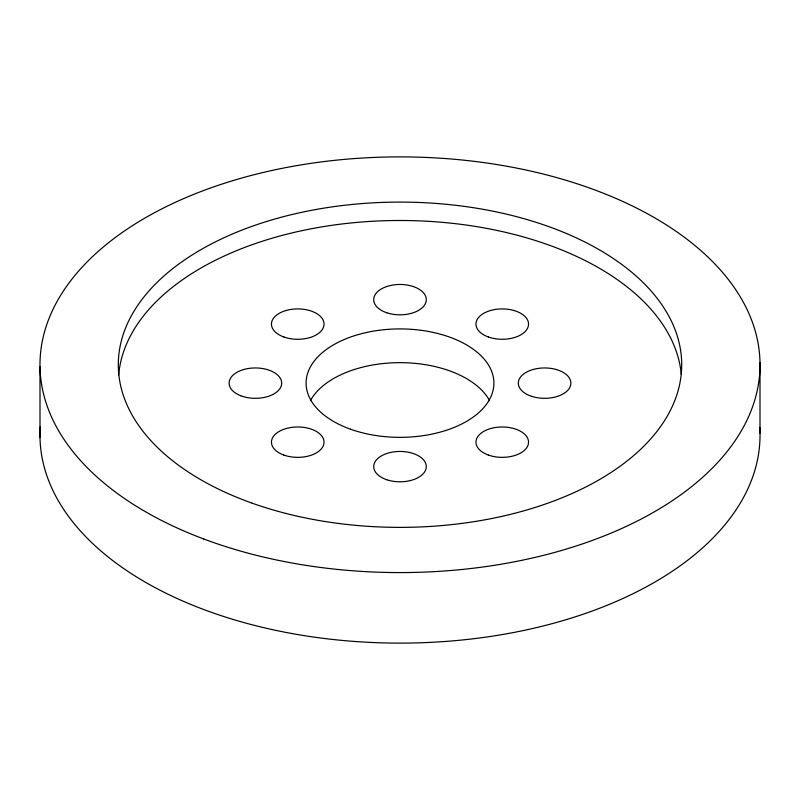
<?xml version="1.0" encoding="UTF-8"?>
<svg xmlns="http://www.w3.org/2000/svg" width="800" height="800" viewBox="0 0 800 800"><rect width="100%" height="100%" fill="white"/><g stroke="black" fill="none" stroke-linecap="round" stroke-linejoin="round"><path stroke-width="1.2" d="M760 362.68L760 433.22M40 366.78L40 437.32M310.4 400.66A93.9 54.21 0 0 1 400 362.65A93.9 54.21 0 0 1 489.6 400.66M759.75 427.28A360.02 207.85 0 0 1 399.44 643.12A360.02 207.85 0 0 1 40.29 426.64M118.65 375.01A281.7 162.64 0 0 1 399.33 220.49A281.7 162.64 0 0 1 681.28 374.24M350.52 429.21A93.9 54.21 0 0 0 493.85 384.84A93.9 54.21 0 0 0 355.63 335.35A93.9 54.21 0 0 0 350.52 429.21M488.4 455.07A26.29 15.18 0 0 0 528.53 442.64A26.29 15.18 0 0 0 489.83 428.79A26.29 15.18 0 0 0 488.4 455.07M531.46 396.28A26.29 15.18 0 0 0 570.9 383.13A26.29 15.18 0 0 0 531.46 369.99A26.29 15.18 0 0 0 531.46 396.28M488.4 337A26.29 15.18 0 0 0 528.53 324.57A26.29 15.18 0 0 0 489.83 310.72A26.29 15.18 0 0 0 488.4 337M386.85 312.79A26.29 15.18 0 0 0 426.29 299.64A26.29 15.18 0 0 0 386.85 286.5A26.29 15.18 0 0 0 386.85 312.79M283.89 337A26.29 15.18 0 0 0 324.03 324.57A26.29 15.18 0 0 0 285.32 310.72A26.29 15.18 0 0 0 283.89 337M240.84 395.78A26.29 15.18 0 0 0 281.63 384.09A26.29 15.18 0 0 0 243.7 369.54A26.29 15.18 0 0 0 240.84 395.78M283.89 455.07A26.29 15.18 0 0 0 324.03 442.64A26.29 15.18 0 0 0 285.32 428.79A26.29 15.18 0 0 0 283.89 455.07M386.85 479.77A26.29 15.18 0 0 0 426.29 466.62A26.29 15.18 0 0 0 386.85 453.48A26.29 15.18 0 0 0 386.85 479.77M203.74 538.98A360.02 207.85 0 0 0 759.51 375.74A360.02 207.85 0 0 0 236.75 179.48A360.02 207.85 0 0 0 203.74 538.98M252.12 503.16A281.7 162.64 0 0 0 681.59 369.46A281.7 162.64 0 0 0 266.29 221.58A281.7 162.64 0 0 0 252.12 503.16"/></g></svg>
